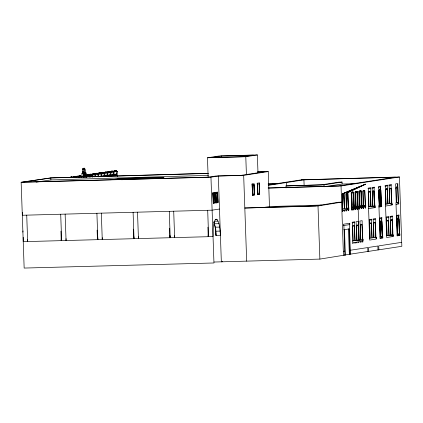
<?xml version="1.0" encoding="UTF-8"?>
<svg xmlns="http://www.w3.org/2000/svg" width="423" height="423" viewBox="0 0 423 423"><rect width="100%" height="100%" fill="white"/><g stroke="black" fill="none" stroke-linecap="round" stroke-linejoin="round"><path stroke-width="0.63" d="M86.054 176.967C88.063 176.671 84.277 176.423 83.574 176.671L83.743 173.932M89.56 177.126L89.713 175.54L90.564 175.418L90.284 177.015M91.844 176.788L91.997 175.207L92.849 175.08L92.478 177.216M94.842 176.867L95.043 174.757L95.889 174.63L95.519 176.766M97.882 176.417L98.083 174.308L98.934 174.181L98.474 176.851M101.98 173.731L101.129 173.858L100.88 176.497L101.515 176.402L101.98 173.731L100.785 173.768M103.926 176.047L104.174 173.409L105.026 173.282L104.56 175.952L101.229 176.121L101.869 176.026M106.966 175.598L107.22 172.959L108.071 172.833L107.606 175.503L104.275 175.672L105.306 175.582M110.012 175.148L110.26 172.51L111.112 172.383L110.652 175.053L107.32 175.222L107.96 175.133M113.057 174.699L113.306 172.061L114.157 171.934L113.697 174.604L110.366 174.773M116.425 174.202L116.679 171.564L117.531 171.437L117.065 174.107L113.734 174.276L114.374 174.186M72.28 176.962L70.948 177.02L72.28 176.962L72.021 177.343L72.005 176.999L70.858 177.031L70.868 177.374L70.948 177.02M79.302 175.963L80.65 175.725L80.391 176.111L80.571 175.735L79.228 175.799M87.667 174.725L89.02 174.493L88.756 174.873L88.936 174.503L87.598 174.562M90.152 174.186L89.893 174.572L89.877 174.228L91.299 174.154L90.11 174.366M94.303 173.885L92.923 173.779L92.933 174.123L93.197 173.737L94.345 173.705M97.39 173.256L96.058 173.314L97.39 173.256L97.131 173.636L97.205 173.282L95.968 173.33L95.979 173.673L96.158 173.298M100.436 172.806L99.098 172.864L100.436 172.806L100.177 173.192L100.161 172.848L99.014 172.88L99.024 173.224L99.098 172.864M102.128 172.595L103.482 172.357L103.217 172.743L103.397 172.367L102.059 172.431M105.174 172.145L106.522 171.907L106.263 172.293L106.342 171.934L105.1 171.981M114.649 170.575C117.843 170.94 114.057 169.935 114.845 170.887L114.559 170.585M82.009 176.719L81.893 173.419L82.353 173.351L83.03 168.513L83.241 168.238L83.532 168.618M86.355 176.893L86.218 172.933L85.758 173.002L85.261 169.565L84.526 168.201L84.177 169.158L84.351 174.207L83.669 174.308M86.086 177.068L85.314 175.746L84.722 172.647L85.494 173.055L85.346 174.747L86.863 176.999M84.082 173.922L85.324 173.864L85.494 173.055L84.975 172.653L84.045 172.706L84.177 177.142M83.77 177.2L83.617 172.801L84.177 169.158L82.892 169.195M85.324 173.864L85.499 173.293L84.066 173.367M75.326 176.513L75.067 176.893L75.326 176.513L73.903 176.581L73.914 176.925L74.173 176.544L73.903 176.581M78.371 176.063L78.107 176.444L78.371 176.063L76.949 176.137L77.229 176.439M109.568 171.458L109.308 171.844L109.568 171.458L108.145 171.532L108.156 171.875L108.42 171.489L108.145 171.532M111.466 171.04L111.26 171.246L112.613 171.008L112.354 171.394L112.613 171.008M380.52 206.265L381.012 204.922L379.611 190.398L380.631 186.871L381.271 204.885M382.482 236.341L381.964 221.626C380.615 221.134 380.171 222.049 381.763 222.049L382.265 236.372L380.711 221.874L381.736 218.342L382.366 236.357M380.039 237.985L382.804 237.562L380.494 236.647L379.991 222.324L380.848 221.377A24.37 5.356 88.3 0 0 379.875 221.938L380.277 236.679M397.112 235.357L399.872 234.934L397.562 234.019L397.065 219.696L397.773 219.246L398.804 215.719L399.444 233.734M380.7 221.874L380.848 221.377L380.864 221.837M397.292 219.495L397.139 219.622A23.905 5.25 88.3 0 1 397.615 219.31L398.804 215.719M373.387 190.879L374.635 205.89L374.054 191.519A23.9 5.25 88.3 0 0 373.239 191.355L372.362 191.841L372.864 206.165L375.185 207.074L369.015 206.757M342.72 208.814L342.292 194.416A23.9 5.25 88.3 0 1 342.931 194.041L343.09 194.004A23.9 5.25 88.3 0 1 343.915 194.168L344.491 208.539L343.238 193.528L365.53 184.19L347.093 192.936A24.365 5.351 88.4 0 1 347.939 193.216L348.557 207.915M365.53 184.19L343.074 193.538L343.09 194.004L343.238 193.528L365.53 184.19L346.929 192.946A24.365 5.351 88.4 0 0 345.956 193.528L346.352 208.253M352.301 192.587L352.771 192.1L353.723 192.365L354.241 207.08L353.702 207.122L353.2 192.798C350.26 192.914 351.857 192.634 353.522 192.788L354.025 207.111M352.623 192.576L352.771 192.1A24.365 5.351 88.3 0 1 353.607 192.386M363.484 205.615L363.056 191.217A23.905 5.25 88.3 0 1 363.701 190.842L364.007 190.334A24.365 5.356 88.3 0 1 364.843 190.614L365.472 205.314M368.83 206.789L368.28 192.074C369.496 190.995 369.253 192.079 369.58 191.936M369.565 191.471L369.258 191.984A23.905 5.25 88.3 0 0 368.618 192.359L368.914 206.773M381.012 204.922L379.917 189.89L380.864 190.154L381.377 204.864M379.468 190.445L379.917 189.89L380.578 190.064M373.964 237.61L373.541 223.207A23.9 5.25 88.3 0 1 374.175 222.836L374.487 222.324A24.365 5.356 88.3 0 1 375.317 222.604L375.952 237.303M399.55 233.713L399.037 218.998L398.085 218.733L397.773 219.246M398.921 219.014A24.365 5.356 88.4 0 0 398.085 218.733L397.943 219.209L398.841 219.421L399.338 233.75M81.819 177.168L82.189 176.682L81.443 177.142M81.792 177.094L82.168 176.618L81.872 176.661M378.892 190.847L379.6 190.398L378.897 190.847L379.399 205.171L381.736 206.086L381.657 204.822L381.72 206.625L378.96 207.048M379.991 222.324L380.293 222.075M388.288 220.986A23.91 5.256 88.3 0 0 387.309 220.859L386.596 221.303L387.098 235.632L393.274 235.949L390.947 235.04L390.45 220.711L391.159 220.267A23.915 5.256 88.3 0 1 392.137 220.388M373.234 219.606L373.747 237.641M353.723 192.365L352.285 192.121L351.201 192.714L351.714 207.429L352.253 207.386L351.751 193.062M357.615 206.53L355.849 206.799L358.159 207.714L351.994 207.392L351.524 192.703L352.777 192.1L352.285 192.121M351.894 207.407L351.497 207.471L351.497 209.274L351.434 207.471L355.563 206.836L355.05 192.121L355.976 191.566L356.959 191.55L357.578 191.772L359.217 239.92M355.05 192.121L356.637 191.561A24.365 5.356 88.4 0 1 357.461 191.788L356.14 191.529L356.79 191.519M355.838 192.269L355.516 192.275L357.054 192.206L357.551 206.53L357.874 206.519L357.372 192.195L356.478 191.984L355.606 192.465L356.103 206.794L351.994 207.392M359.45 200.999L359.132 191.883L360.333 191.397L360.904 191.614L361.406 205.938L361.945 205.895L361.427 191.18L360.645 190.926L358.905 191.529L359.418 206.244L359.957 206.202L359.455 191.873L360.327 191.392L361.226 191.603L361.728 205.927M359.74 206.234L359.222 191.519L360.491 190.969A24.365 5.356 88.4 0 1 361.311 191.196M368.28 192.074L368.555 191.905M387.769 203.886L387.188 189.509A23.905 5.25 88.3 0 0 386.21 189.382L386.046 189.441A23.9 5.25 88.3 0 0 385.57 189.758L385.993 204.156M391.619 203.294L391.037 188.917A23.905 5.25 88.3 0 0 390.059 188.79L389.345 189.24L389.847 203.563L392.169 204.473L389.847 203.563M396.462 202.532L398.773 203.447L396.462 202.532L396.039 188.135M395.96 188.209L396.034 188.135A23.9 5.25 88.4 0 1 396.679 187.759L396.832 187.727A23.9 5.25 88.4 0 1 397.657 187.891M390.445 220.711L390.836 220.409M398.091 218.733L396.832 219.341L397.345 234.056M378.966 190.773L379.394 205.171M372.594 191.64L372.912 191.45M374.159 222.371L373.832 222.519L374.487 222.324M379.917 189.89L378.659 190.493L379.177 205.208L381.736 206.086L378.971 206.509M386.987 221.002L387.309 220.859M85.012 172.658L85.494 173.055L85.06 173.039M83.453 174.821C84.891 174.107 86.641 175.64 86.096 176.518L86.488 176.973M379.616 190.398L380.668 190.572L381.16 204.901M318.006 205.964L341.599 202.152L338.379 202.247L315.484 205.943L244.817 208.026L318.006 205.964L319.867 259.093L214.08 262.033M319.867 259.093L345.348 254.995L344.465 229.684L343.82 229.7M253.974 184.735L252.335 184.962L252.854 194.199L252.335 184.962L253.974 184.735L254.297 193.977L252.854 194.199M215.883 193.004L217.522 192.772L217.845 202.014L216.206 202.242M268.425 185.311L303.925 179.844L395.479 177.189L338.537 185.951L268.076 187.992M286.064 187.918L285.99 185.935L324.002 184.835L342.054 182.054L342.122 184.037L327.296 186.321M208.158 177.581L207.466 157.784L219.04 156.002L257.364 154.934L257.982 172.753M221.509 156.024L211.384 157.583L243.32 156.69L253.446 155.135L221.509 156.024L221.557 157.345M207.466 157.784L245.789 156.711L257.364 154.934M210.955 177.174L213.959 262.974L24.153 268.066L21.15 182.265L210.955 177.174L218.342 176.037L243.674 175.355L268.251 171.574L269.472 206.556L263.672 207.45M252.087 184.005L254.16 183.714L254.551 194.934L252.668 195.22L252.087 184.005L252.668 195.22M257.232 183.217L259.304 182.921L259.696 194.141L257.819 194.427L257.232 183.217L257.819 194.427M212.954 192.793L214.884 192.518L215.249 203.077L213.324 203.352L212.954 192.793L213.324 203.352M215.714 192.365L217.644 192.095L218.014 202.654L216.084 202.924L215.714 192.365L216.084 202.924M213.123 193.427L214.762 193.2L214.889 202.448L213.446 202.67L213.123 193.427L213.446 202.67M216.074 192.994L217.522 192.772L216.074 192.999L216.396 202.242M268.356 184.914L302.91 179.601L301.446 179.828L399.423 176.988L401.85 246.302L344.703 255.011L345.348 254.995M285.99 185.935L321.506 184.819L338.849 182.149L342.054 182.054M259.447 193.184L259.119 183.942L257.485 184.169L257.998 193.406L259.447 193.184L259.304 182.921M252.478 195.225L254.551 194.934M257.623 194.437L259.696 194.141M213.636 202.665L215.085 202.443L214.884 192.518M268.827 188.061L341.033 185.972L399.423 176.988M219.495 209.036L212.108 210.173L22.303 215.265M359.989 190.937L361.105 191.191L361.152 192.47M357.139 191.799L357.578 191.772M374.852 205.858L374.223 191.164A24.328 5.346 88.3 0 0 372.251 191.466L372.647 206.197M386.675 188.88A24.328 5.346 88.3 0 1 387.341 189.15L387.986 203.849L392.126 203.214L392.19 205.018L385.565 206.033M391.835 203.257L391.323 188.542L390.371 188.277A24.328 5.346 88.4 0 0 389.234 188.875L389.631 203.595M398.45 202.231L397.937 187.516L396.816 187.262A24.36 5.351 88.3 0 0 395.849 187.838L396.245 202.569M355.748 206.815L365.816 205.266L361.686 205.901M357.832 206.493L359.481 206.239M361.469 205.938L359.598 206.223L359.545 203.606M342.27 210.152L348.88 209.131L346.569 208.222L346.146 193.819A23.905 5.25 88.3 0 1 346.781 193.448L346.939 193.411A23.905 5.25 88.3 0 1 347.759 193.575L348.341 207.947L346.929 192.946M351.481 208.735L365.795 206.53M351.497 209.274L351.777 210.173L352.158 210.115L352.126 209.184L352.158 210.115M352.063 209.184L353.707 208.941L353.744 209.871L353.707 208.941M353.676 209.871L354.162 209.808L354.067 208.877L355.6 208.65L355.632 209.581L355.6 208.65M355.569 209.581L356.013 209.522L355.912 208.592L357.562 208.349L357.594 209.279L357.562 208.349M357.53 209.279L358.011 209.216L357.916 208.285C360.359 206.234 359.37 211.199 359.386 208.058M359.418 208.988L359.862 208.93L359.767 208C362.421 206.598 360.618 208.893 361.866 208.624L361.765 207.693L361.866 208.624M361.765 207.693L363.299 207.466L363.336 208.396L363.299 207.466M363.267 208.396L363.717 208.338L363.616 207.407C366.27 206.006 364.467 208.301 365.715 208.031L365.62 207.101L365.715 208.031M365.62 207.101L365.752 205.266M381.689 204.822L378.897 205.25L380.06 238.524L382.82 238.101L382.757 236.298L379.997 236.721M368.581 208.634L375.206 207.614L375.143 205.816L368.518 206.831L369.681 240.079L376.306 239.058L376.243 237.255L372.103 237.895L371.468 223.196A24.365 5.356 88.3 0 0 369.496 223.497L369.898 238.234L369.617 238.276M396.028 204.415L398.794 203.986L398.73 202.183L395.965 202.612L397.134 235.897L399.894 235.474L399.83 233.67L397.07 234.099M355.087 240.555L354.458 225.861A24.365 5.351 88.4 0 0 352.486 226.173L352.882 240.893M363.124 240.587L356.737 240.301L356.335 225.57A24.365 5.356 88.3 0 1 358.307 225.269L358.942 239.963M362.791 239.37L362.162 224.671A24.365 5.356 88.4 0 0 360.19 224.983L360.586 239.709M389.086 235.325L388.568 220.61L387.616 220.346A24.333 5.346 88.3 0 0 386.479 220.928L386.881 235.664M392.935 234.733L392.422 220.018L391.471 219.754A24.328 5.346 88.3 0 0 390.334 220.341L390.73 235.072M344.401 229.61L349.097 228.97L349.985 254.281M386.601 235.706L393.226 234.686L393.29 236.489L386.664 237.509L385.501 204.235L385.781 204.187L385.379 189.456A24.328 5.346 88.3 0 1 386.516 188.87L386.849 188.912A24.365 5.356 88.4 0 1 387.352 189.15M222.646 261.636L221.34 261.837L218.342 176.037M343.323 251.325L344.777 251.098M350.276 250.252L367.746 247.566L367.883 251.526M401.713 242.342L378.728 245.874L378.871 249.834M85.06 172.589L84.299 172.7L84.875 177.121M21.15 182.265L50.94 177.871L208.142 173.319M208.301 173.404L50.818 177.967L22.546 182.139L111.149 179.759L119.535 178.522L163.833 177.332L163.881 178.654M81.893 173.419L83.638 173.314L83.659 177.078M85.113 174.091L85.795 173.99L85.88 176.454M36.108 182.128L50.892 179.944L208.37 175.381M70.699 177.332L70.155 177.411L73.01 177.269M73.221 177.623L73.2 176.962L73.745 176.883M76.267 177.174L76.246 176.513L76.79 176.433M76.246 176.513L79.096 176.37L79.117 177.026L78.572 177.11L78.525 176.18L79.075 176.095M86.895 174.942L89.745 174.799L86.895 174.942L86.916 175.603M92.029 174.461L89.174 174.609L92.029 174.461L92.05 175.122L89.2 175.265M92.219 174.16L95.075 174.012L95.096 174.673L94.551 174.752L92.246 174.815L92.219 174.16L95.075 174.012M95.286 174.371L95.265 173.71L95.809 173.626L98.12 173.562L98.141 174.223L97.597 174.302L97.57 173.642L98.12 173.562M98.332 173.922L98.31 173.261L101.16 173.113L101.187 173.774L100.637 173.853L100.616 173.192L101.16 173.113M101.901 172.732L101.922 173.388L101.377 173.472L101.356 172.811L101.901 172.732L104.206 172.663L104.232 173.324L103.683 173.404L103.661 172.743L104.206 172.663M104.423 173.023L104.396 172.362L104.946 172.283M107.468 172.573L107.442 171.912L107.992 171.833M110.509 172.124L110.488 171.463L111.032 171.384L113.343 171.315L113.364 171.976L112.819 172.055L112.793 171.394L113.343 171.315M113.882 171.627L113.856 170.966L116.711 170.818L116.732 171.479L116.188 171.558L116.166 170.897L116.711 170.818M111.476 171.384L111.191 171.082M76.077 177.475L76.05 176.819L75.506 176.899L75.527 177.56M78.551 176.449L79.096 176.37M80.835 176.111L81.38 176.031L81.401 176.692L80.856 176.772L80.835 176.111L78.525 176.18M107.252 172.214L106.707 172.293L106.728 172.954L107.273 172.875L107.252 172.214L104.396 172.362M110.297 171.764L109.747 171.844L109.774 172.505L110.318 172.425L110.297 171.764L107.442 171.912M86.509 177.211L86.123 175.645L86.974 175.519M113.935 171.542L113.084 171.664L116.679 171.564M79.064 177.115L79.915 176.988M101.869 176.09L102.26 176.031M103.529 176.042L103.926 175.984M107.035 176.232L111.006 176.026L110.244 176.137M110.837 175.672L110.075 175.783L114.051 175.577L112.767 175.614M114.21 175.17L113.449 175.286L117.42 175.08L117.467 176.402M108.383 176.121L107.992 176.18L107.955 175.191M107.199 176.587L107.96 176.476L106.675 176.513M121.935 178.548L114.31 179.675L152.296 178.654L159.91 177.533L121.935 178.548L121.983 179.87M163.833 177.332L155.447 178.569L208.513 177.147L215.899 176.01L241.232 175.328L264.306 171.78L257.718 171.971M84.061 173.134L85.446 173.065M85.451 173.303L85.367 173.853M379.843 190.355L379.754 189.901L379.764 190.366L380.092 190.361M364.007 190.334L363.843 190.345A24.365 5.356 88.3 0 0 362.871 190.916L363.267 205.652M342.503 208.846L342.101 194.115A24.365 5.351 88.3 0 1 343.074 193.544L343.238 193.528A24.365 5.351 88.3 0 1 344.089 193.813L344.708 208.507M374.339 222.799L374.662 222.794A23.9 5.25 88.3 0 1 375.153 222.958L375.735 237.335L376.285 238.519L375.735 237.335M83.167 168.28L84.6 168.217M83.093 168.37L84.674 168.291M83.463 168.444L84.748 168.407M83.03 168.513L84.314 168.476M82.977 168.698L84.262 168.661M82.929 168.93L84.214 168.893M82.607 169.803L83.891 169.771M82.665 171.421L83.95 171.384M113.856 170.966L116.166 170.897M110.488 171.463L112.793 171.394M116.33 171.474L117.531 171.437M82.332 172.838L83.617 172.801M112.962 171.971L114.157 171.934M110.313 172.145L113.306 172.061M109.917 172.42L111.112 172.383M82.353 173.351L83.638 173.314M107.268 172.595L110.26 172.51M101.356 172.811L103.661 172.743M103.624 173.06L107.22 172.959M98.31 173.261L100.616 173.192M103.825 173.319L105.026 173.282M101.182 173.493L104.174 173.409M95.265 173.71L97.57 173.642M98.136 173.943L101.129 173.858M97.739 174.218L98.934 174.181M95.09 174.392L98.083 174.308M94.694 174.662L95.889 174.63M115.987 174.139L117.065 174.107M92.05 174.842L95.043 174.757M89.602 175.275L91.997 175.207M112.618 174.636L113.697 174.604M89.364 175.45L90.564 175.418M86.123 175.645L89.713 175.54M109.573 175.085L110.652 175.053M116.135 175.117L117.42 175.08M73.2 176.962L76.05 176.819M80.999 176.687L82.199 176.65L78.953 176.846M257.681 171.881L268.251 171.574M268.716 183.91L278.614 183.619M268.087 184.016L278.641 183.709M342.122 184.037L355.833 183.64M254.297 193.977L253.784 184.74M359.825 190.974L360.808 190.958M359.661 191.037L359.984 191.027M360.655 191.022L360.978 191.016M359.497 191.122L359.82 191.111M360.824 191.106L361.147 191.096M359.339 191.228L359.661 191.217M360.988 191.207L361.427 191.18M359.175 191.36L359.497 191.349M360.005 191.402L360.311 190.932L360.327 191.392M359.846 191.439L360.819 191.418M355.812 191.63L356.293 191.561M357.128 191.608L356.155 191.994L356.8 191.979M358.905 191.529L359.339 191.503M359.682 191.497L360.005 191.487M360.66 191.487L360.983 191.476M355.648 191.714L355.97 191.704M356.97 191.698L357.292 191.688M359.524 191.577L359.846 191.571M360.824 191.561L361.147 191.556M355.484 191.82L355.806 191.809M359.365 191.682L359.687 191.672M360.904 191.614L361.226 191.603M359.206 191.809L359.529 191.804A23.905 5.25 88.3 0 1 360.163 191.429M369.369 191.487L369.401 191.487A24.365 5.356 88.3 0 1 370.368 191.756L370.257 188.457M355.325 191.952L355.648 191.942M359.132 191.883L359.455 191.873M352.121 192.158L353.11 192.142M355.167 192.105L355.489 192.095M355.833 192.09L356.314 192.021L356.457 191.524L356.473 191.984L356.462 191.524L356.314 192.021A23.905 5.25 88.3 0 0 355.68 192.391M356.642 192.021L356.964 192.01M351.793 192.306L352.28 192.211M352.951 192.211L353.274 192.201M355.674 192.169L355.992 192.164M356.806 192.079L357.128 192.068M353.12 192.291L353.443 192.28M356.97 192.153L357.372 192.195M351.635 192.412L351.957 192.402M351.476 192.544L351.793 192.534M352.142 192.624L353.115 192.602M351.201 192.714L351.635 192.687M351.978 192.682L352.301 192.671M352.956 192.671L353.279 192.661M370.315 192.158L370.786 206.487L370.315 192.158L369.549 191.936M351.82 192.761L352.142 192.756M353.12 192.751L353.443 192.74M351.661 192.867L351.984 192.862M353.2 192.798L353.522 192.788M351.502 192.999L351.825 192.988A23.905 5.25 88.3 0 1 352.459 192.613M218.014 202.654L217.634 197.377M269.472 206.556L321.38 205.055M379.172 205.208L381.705 206.086M358.091 206.487L357.768 206.498L357.636 202.659M355.563 206.836L355.886 206.826L355.373 192.111M371.003 206.45L370.485 191.735M349.097 228.97L348.452 228.986L349.34 254.297M215.222 219.622L217.115 219.569C219.992 224.201 219.949 229.975 220.409 235.246L215.989 235.368L215.212 227.199L213.816 221.747M214.276 221.218L218.067 221.118M214.503 223.799L218.924 223.677M215.212 227.199L219.632 227.082M215.725 231.212L220.145 231.09M83.696 175.799L85.795 175.698L85.298 175.682M85.388 174.736L85.293 173.044L84.875 172.647M359.698 206.207L365.858 206.53M390.371 188.277L391.206 188.563L391.09 185.263M386.516 188.87L386.849 188.912M381.017 221.361L381.514 221.462M397.319 187.294L397.816 187.532L397.826 183.55L395.563 183.899L395.849 187.833M391.968 219.854L391.804 219.796A24.328 5.346 88.3 0 1 392.311 220.039L392.19 216.735M372.864 206.165L375.185 207.074M390.947 235.04L393.274 235.949M379.42 205.171L381.736 206.086M346.569 208.222L348.88 209.131M397.562 234.019L399.872 234.934M380.494 236.647L382.804 237.562M217.115 219.569L216.137 219.14L215.201 219.865C212.758 225.031 213.081 230.995 213.033 236.573L23.228 241.665L23.207 237.282M397.652 187.886L398.233 202.263M364.674 190.969L365.255 205.345M392.137 220.394L392.718 234.765M388.288 220.986L388.869 235.357M388.288 220.526L388.34 217.327M84.886 172.674L85.303 173.081M86.763 176.983L85.34 174.731M86.514 177.041L85.219 174.762L85.568 175.682M84.732 172.684L85.076 173.097M84.531 172.69L85.531 177.094M91.178 174.345L91.299 174.154M396.832 216.021L397.472 234.035M389.118 185.565L389.234 188.864M390.218 217.041L390.334 220.341M387.241 185.856L387.87 203.87L385.898 204.172L385.263 186.157M386.368 217.634L386.479 220.933M378.659 187.172L379.299 205.187M379.764 218.649L380.393 236.663M378.003 249.972L377.861 246.012L368.613 247.434L368.75 251.394M374.106 187.86L374.223 191.164M375.206 219.304L375.323 222.604M372.134 188.166L372.251 191.466M371.357 219.897L371.468 223.196M368.28 188.758L368.396 192.058M369.379 220.203L369.496 223.503M361.464 201.427L361.554 203.986M362.162 224.671L362.167 220.69L359.904 221.039L360.19 224.978M362.574 239.402L361.993 225.031A23.905 5.25 88.3 0 0 360.38 225.274L360.803 239.677M359.138 206.287L359.201 208.09M357.255 191.783L357.324 193.702M358.307 225.263L358.318 221.282L356.055 221.631L356.335 225.57M358.725 239.994L358.144 225.623A23.905 5.25 88.3 0 0 356.526 225.871L356.954 240.269M355.325 193.782L355.648 202.897M355.738 205.499L355.78 206.805M356.224 225.586L356.737 240.301M353.427 193.015L353.517 195.574M353.829 204.531L353.919 207.09M354.342 222.556L354.458 225.861M354.871 240.587L354.289 226.215A23.905 5.25 88.3 0 0 352.676 226.464L353.099 240.861M351.497 195.024L351.841 204.79M352.37 222.863L352.486 226.162M349.382 224.65L350.418 254.212M343.883 225.496L344.914 255.058M341.033 185.972L343.46 255.286M324.002 184.835L324.071 186.818M303.925 179.844L304.137 185.787M286.598 182.514L286.715 185.824M245.789 156.711L246.413 174.535M243.674 175.355L246.678 261.155M215.772 229.192L216 235.558A16.878 3.907 88.4 0 0 213.916 222.149M207.688 210.294L208.613 236.69L208.602 234.813M207.883 227.156L208.216 236.706A16.878 3.907 88.4 0 1 208.179 234.813M173.705 211.204L174.63 237.604L174.62 235.727M169.285 211.32L170.21 237.721L170.199 235.844M169.486 228.187L169.819 237.731A16.878 3.907 88.4 0 1 169.776 235.844M137.517 212.177L138.437 238.577L138.427 236.695M133.097 212.293L134.017 238.694L134.006 236.817M133.293 229.155L133.626 238.704A16.878 3.907 88.4 0 1 133.589 236.817M115.981 170.511L115.722 170.897L115.712 170.554M114.369 174.244L114.406 175.233M111 174.741L111.038 175.73M104.909 175.64L104.946 176.629M101.324 213.144L102.25 239.545L102.239 237.668M98.855 173.176L98.882 173.837M95.809 173.626L95.836 174.287M96.904 213.266L97.829 239.667L97.813 237.784M97.105 230.128L97.438 239.677A16.878 3.907 88.4 0 1 97.396 237.784M94.525 174.091L94.551 174.752M92.769 174.075L92.79 174.736M91.484 174.54L91.505 175.201M89.724 174.525L89.771 175.455L89.221 175.54L89.2 174.879M87.439 174.863L87.461 175.524M83.178 173.382L83.315 177.343M65.131 214.117L66.057 240.518L66.046 238.641M60.711 214.234L61.636 240.634L61.626 238.757M60.912 231.101L61.245 240.645A16.878 3.907 88.4 0 1 61.208 238.757M50.818 177.967L50.892 179.944M26.728 215.148L27.648 241.549L27.643 239.672M22.641 214.44L22.567 212.462L22.636 214.44L22.62 213.848M343.074 193.538L343.09 194.004M379.748 189.901L379.764 190.366M22.895 232.121A19.167 4.436 88.4 0 1 23.011 230.91M385.57 189.758A23.905 5.25 88.3 0 1 386.046 189.441M373.35 222.905A24.365 5.356 88.3 0 1 373.99 222.435M381.335 221.403A24.37 5.356 88.3 0 1 381.837 221.641M363.854 190.81A23.905 5.25 88.3 0 1 364.674 190.969M374.323 222.334L374.175 222.836L374.323 222.334M363.843 190.345L363.695 190.842L363.843 190.345M397.705 184.232L396.832 187.727L397.705 184.232M347.093 192.936L346.939 193.411L347.093 192.936M81.956 176.671L81.544 177.158L81.946 176.64M369.686 223.804L370.114 238.202L371.886 237.927L371.304 223.556A23.905 5.25 88.4 0 0 369.686 223.804M397.916 218.749L397.937 219.209L397.921 218.749M370.379 187.775L368.116 188.119L368.137 188.78L370.4 188.431L370.379 187.775M374.228 187.178L371.965 187.526L371.991 188.187L374.249 187.838L374.228 187.178M380.753 186.189L378.495 186.538L378.516 187.193L380.779 186.85L380.753 186.189M387.357 185.174L385.099 185.517L385.12 186.178L387.383 185.829L387.357 185.174M391.212 184.581L388.949 184.925L388.975 185.586L391.233 185.237L391.212 184.581M348.838 207.873L342.223 208.888L342.503 211.59L342.884 211.532L342.852 210.601L344.433 210.358L344.465 211.289L344.888 211.225L344.851 210.294L346.321 210.067L346.358 210.998L346.733 210.94L346.701 210.009L348.288 209.766L348.319 210.696L348.737 210.633L348.838 207.873M354.463 221.874L352.2 222.223L352.227 222.884L354.49 222.535L354.463 221.874M371.479 219.214L369.216 219.563L369.237 220.224L371.5 219.875L371.479 219.214M375.328 218.622L373.065 218.971L373.091 219.632L375.349 219.283L375.328 218.622M381.858 217.66L379.595 218.009L379.616 218.67L381.879 218.321L381.858 217.66M388.462 216.645L386.199 216.994L386.22 217.655L388.483 217.306L388.462 216.645M392.311 216.053L390.048 216.402L390.075 217.062L392.338 216.713L392.311 216.053M398.926 215.037L396.663 215.381L396.689 216.042L398.952 215.693L398.926 215.037M349.768 223.265L343.402 224.243L343.45 225.559L349.816 224.581L349.768 223.265M363.082 239.328L352.608 240.936L352.888 243.643L353.126 242.67L354.96 242.384L354.992 243.315L355.235 242.342L356.848 242.099L356.88 243.029L357.123 242.056L358.736 241.808L358.767 242.739L359.011 241.766L360.703 241.501L360.734 242.432L361.009 242.39L360.978 241.459L362.522 241.226L362.553 242.157L362.828 242.115L363.082 239.328M106.971 175.534L106.575 175.593L106.612 176.581L107.003 176.523L106.971 175.534M110.012 175.085L109.62 175.143L109.652 176.132L110.049 176.074L110.012 175.085M113.057 174.636L112.666 174.694L112.698 175.682L113.094 175.624L113.057 174.636M116.431 174.139L116.034 174.197L116.071 175.185L116.462 175.127L116.431 174.139"/></g></svg>
